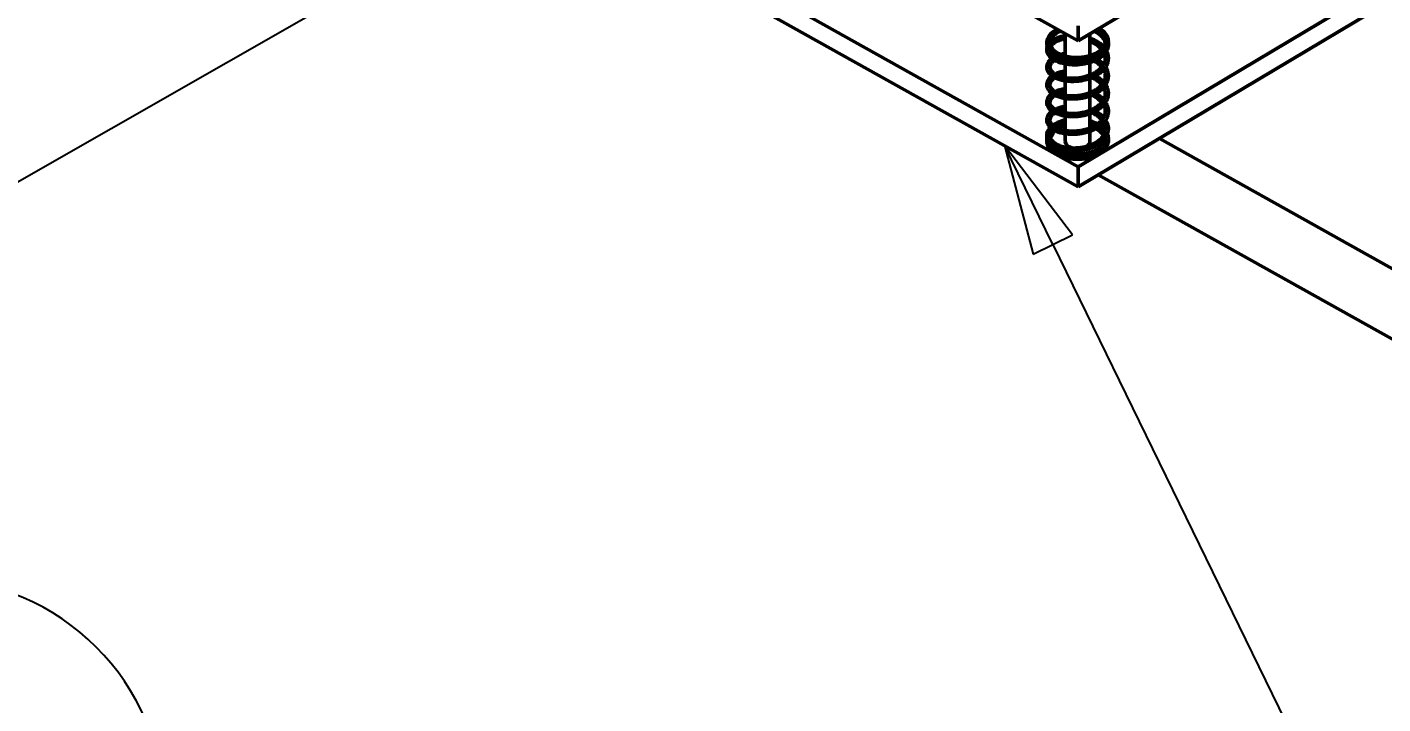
# Model space of a CAD drawing. Header units: millimetres. Extents: x -2685 to 3000, y -4484 to 2121.
# Drawn here: x 2223.1 to 2443.1, y 1311.3 to 1421.1 of the extents above; entities that cross this region are included whole.
import ezdxf

# ---------------------------------------------------------------- set-up
doc = ezdxf.new("R2010")
doc.units = ezdxf.units.MM
doc.header["$LTSCALE"] = 7.142857
doc.layers.add('Symbol (ISO)', color=7, linetype='Continuous', lineweight=25)
doc.layers.add('Visible (ISO)', color=7, linetype='Continuous', lineweight=50)
doc.styles.add('Note Text (ISO)', font='tahoma.ttf')

# ---------------------------------------------------------------- blocks, each defined once
blk = doc.blocks.new('Balloon4')
at = {"layer": 'Symbol (ISO)'}
for p, q in [((334.532, 194.02), (333.435, 196.267)), ((334.981, 194.239), (333.435, 196.267)), ((333.435, 196.267), (334.082, 193.801)), ((334.082, 193.801), (334.981, 194.239)), ((334.532, 194.02), (349.738, 162.859))]:
    blk.add_line(p, q, dxfattribs=at)
at = {"layer": 'Symbol (ISO)', "flags": 128}
blk.add_lwpolyline([(334.981, 194.239), (333.435, 196.267)], dxfattribs=at)
at = {"layer": 'Symbol (ISO)'}
blk.add_solid([(334.981, 194.239), (333.435, 196.267), (334.082, 193.801), (334.981, 194.239)], dxfattribs=at)
blk = doc.blocks.new('Balloon10')
at = {"layer": 'Symbol (ISO)'}
blk.add_line((321.131, 201.216), (293.597, 185.483), dxfattribs=at)
blk = doc.blocks.new('Balloon30')
at = {"layer": 'Symbol (ISO)'}
for p, q in [((309.123, 208.808), (308.62, 206.308)), ((309.12, 206.308), (309.123, 208.808)), ((309.62, 206.307), (309.123, 208.808)), ((308.62, 206.308), (309.62, 206.307)), ((309.12, 206.308), (309.096, 186.41)), ((309.089, 186.41), (306.303, 186.41)), ((309.089, 175.91), (306.303, 175.91))]:
    blk.add_line(p, q, dxfattribs=at)
at = {"layer": 'Symbol (ISO)', "flags": 128}
blk.add_lwpolyline([(309.62, 206.307), (309.123, 208.808)], dxfattribs=at)
at = {"layer": 'Symbol (ISO)'}
for centre, start, end in [((306.303, 181.16), 90, 270), ((309.089, 181.16), 270, 90)]:
    blk.add_arc(centre, 5.25, start, end, dxfattribs=at)
blk.add_solid([(309.62, 206.307), (309.123, 208.808), (308.62, 206.308), (309.62, 206.307)], dxfattribs=at)
at = {"layer": 'Symbol (ISO)', "insert": (307.696, 181.197), "char_height": 3.5, "attachment_point": 5, "style": 'Note Text (ISO)'}
blk.add_mtext('1016', dxfattribs=at)

msp = doc.modelspace()

# ---------------------------------------------------------------- linework, layer by layer
at = {"layer": 'Visible (ISO)'}
for p, q in [((2063.181, 1583.228), (2393.644, 1398.482)), ((2393.644, 1395.216), (2063.181, 1579.962)), ((2106.282, 1579.544), (2393.644, 1418.894)), ((2393.644, 1418.894), (2614.159, 1550.375)), ((2393.644, 1398.482), (2441.295, 1426.893)), ((2393.644, 1395.216), (2441.295, 1423.627)), ((2393.644, 1418.894), (2393.644, 1421.343)), ((2391.531, 1416.435), (2391.531, 1420.076)), ((2395.531, 1416.494), (2395.531, 1420.019)), ((2391.531, 1415.679), (2391.531, 1415.921)), ((2391.531, 1412.933), (2391.531, 1415.169)), ((2395.531, 1415.914), (2395.531, 1415.976)), ((2395.531, 1413.343), (2395.531, 1415.388)), ((2395.531, 1410.482), (2395.531, 1412.809)), ((2391.531, 1410.072), (2391.531, 1412.426)), ((2391.531, 1407.211), (2391.531, 1409.565)), ((2395.531, 1407.621), (2395.531, 1409.948)), ((2391.531, 1404.35), (2391.531, 1406.705)), ((2395.531, 1404.76), (2395.531, 1407.087)), ((2391.531, 1402.563), (2391.531, 1403.844)), ((2395.531, 1402.563), (2395.531, 1404.226)), ((2475.359, 1364.738), (2406.806, 1403.063)), ((2393.644, 1395.216), (2393.644, 1398.482)), ((2467.359, 1357.754), (2396.889, 1397.15))]:
    msp.add_line(p, q, dxfattribs=at)
for centre, major_axis, ratio, start_param, end_param in [((2397.998, 1419.34), (-0.221, -0.117), 0.695433, 5.8871034, 6.3148545), ((2397.998, 1419.34), (-0.221, -0.117), 0.695433, 4.9325402, 5.8871034), ((2388.786, 1417.616), (-0.249, 0.024), 0.877377, 5.141628, 6.2864501), ((2391.512, 1415.428), (0.041, 0.247), 0.411964, 6.2645398, 8.4787258), ((2391.512, 1415.428), (-0.041, -0.247), 0.411964, 5.3371331, 6.2656572), ((2396.73, 1416.19), (-0.137, 0.209), 0.4789613, 3.8995119, 5.7186339), ((2396.73, 1416.19), (0.137, -0.209), 0.4789613, 6.2647825, 7.0411045), ((2389.395, 1403.807), (-0.159, 0.193), 0.7733073, 4.3754158, 4.9442544), ((2395.868, 1405.564), (-0.1, -0.229), 0.3316583, 5.4298369, 6.3113825), ((2395.868, 1405.564), (0.1, 0.229), 0.3316583, 0.0263313, 2.2882442), ((2391.194, 1401.453), (0.053, 0.244), 0.4662928, 6.2723877, 8.4915546), ((2393.531, 1402.563), (-2, 0), 0.5773503, 0, 1.1460331), ((2393.531, 1402.563), (2, 0), 0.5773503, 5.5547196, 6.2831853), ((2397.666, 1403.053), (-0.193, 0.159), 0.6386728, 3.6908595, 6.2716905), ((2397.666, 1401.725), (-0.193, 0.159), 0.6386728, 6.234071, 6.2341322), ((2397.666, 1403.053), (0.193, -0.159), 0.6386728, 6.2726782, 6.8324522), ((2391.194, 1401.453), (-0.053, -0.244), 0.4662928, 5.3499619, 6.2730407)]:
    msp.add_ellipse(centre, major_axis=major_axis, ratio=ratio, start_param=start_param, end_param=end_param, dxfattribs=at)
for points, knots in [([(2398.286, 1419.75), (2398.451, 1419.436), (2398.537, 1419.095), (2398.524, 1418.439), (2398.435, 1418.117), (2398.112, 1417.522), (2397.874, 1417.24), (2397.268, 1416.727), (2396.884, 1416.493), (2396.02, 1416.109), (2395.528, 1415.956), (2394.505, 1415.755), (2393.963, 1415.702), (2392.899, 1415.701), (2392.364, 1415.751), (2391.363, 1415.946), (2390.885, 1416.093), (2390.043, 1416.466), (2389.668, 1416.698), (2389.068, 1417.222), (2388.835, 1417.522), (2388.557, 1418.149), (2388.504, 1418.483), (2388.581, 1419.108), (2388.698, 1419.406), (2389.07, 1419.958), (2389.333, 1420.218), (2389.828, 1420.571), (2390.027, 1420.69), (2390.241, 1420.797)], [0, 0, 0, 0, 0.1566263, 0.1566263, 0.3055247, 0.3055247, 0.4547694, 0.4547694, 0.6129977, 0.6129977, 0.7740998, 0.7740998, 0.9342144, 0.9342144, 1.0934484, 1.0934484, 1.2527335, 1.2527335, 1.4130022, 1.4130022, 1.5742124, 1.5742124, 1.7309367, 1.7309367, 1.8769954, 1.8769954, 2.026856, 2.026856, 2.1113606, 2.1113606, 2.1113606, 2.1113606]), ([(2390.78, 1420.495), (2390.596, 1420.419), (2390.422, 1420.335), (2389.939, 1420.06), (2389.667, 1419.845), (2389.269, 1419.397), (2389.137, 1419.159), (2389.045, 1418.814), (2389.031, 1418.702), (2389.031, 1418.32), (2389.119, 1418.043), (2389.471, 1417.524), (2389.732, 1417.276), (2390.361, 1416.865), (2390.725, 1416.692), (2391.525, 1416.422), (2391.97, 1416.321), (2392.89, 1416.203), (2393.377, 1416.186), (2394.331, 1416.238), (2394.809, 1416.308), (2395.693, 1416.528), (2396.111, 1416.68), (2396.831, 1417.042), (2397.143, 1417.256), (2397.625, 1417.714), (2397.802, 1417.962), (2397.99, 1418.404), (2398.031, 1418.601), (2398.031, 1419.076), (2397.946, 1419.361), (2397.611, 1419.901), (2397.358, 1420.163), (2396.905, 1420.487), (2396.761, 1420.577), (2396.607, 1420.661)], [0.3138878, 0.3138878, 0.3138878, 0.3138878, 0.3834039, 0.3834039, 0.5254544, 0.5254544, 0.6670362, 0.6670362, 0.7344367, 0.7344367, 0.8985651, 0.8985651, 1.0543543, 1.0543543, 1.1965182, 1.1965182, 1.3382691, 1.3382691, 1.481342, 1.481342, 1.6250646, 1.6250646, 1.7685599, 1.7685599, 1.911036, 1.911036, 2.0526074, 2.0526074, 2.1634178, 2.1634178, 2.3218189, 2.3218189, 2.4765843, 2.4765843, 2.5397068, 2.5397068, 2.5397068, 2.5397068]), ([(2391.531, 1419.734), (2391.494, 1419.728), (2391.459, 1419.722), (2391.179, 1419.674), (2390.944, 1419.62), (2390.498, 1419.49), (2390.286, 1419.414), (2389.891, 1419.242), (2389.708, 1419.146), (2389.376, 1418.934), (2389.228, 1418.819), (2389.075, 1418.674), (2389.053, 1418.652), (2389.031, 1418.629)], [27.64357394, 27.64357394, 27.64357394, 27.64357394, 27.66769856, 27.66769856, 27.83266309, 27.83266309, 27.99824802, 27.99824802, 28.16442134, 28.16442134, 28.33032406, 28.33032406, 28.3598662, 28.3598662, 28.3598662, 28.3598662]), ([(2391.531, 1419.227), (2391.493, 1419.221), (2391.457, 1419.214), (2391.207, 1419.168), (2391.003, 1419.118), (2390.62, 1419.003), (2390.441, 1418.937), (2390.111, 1418.792), (2389.961, 1418.713), (2389.694, 1418.545), (2389.576, 1418.456), (2389.375, 1418.272), (2389.291, 1418.177), (2389.206, 1418.054), (2389.188, 1418.026), (2389.172, 1417.998)], [27.66220034, 27.66220034, 27.66220034, 27.66220034, 27.68910388, 27.68910388, 27.84611689, 27.84611689, 28.00243494, 28.00243494, 28.15798082, 28.15798082, 28.31318162, 28.31318162, 28.46997641, 28.46997641, 28.51616131, 28.51616131, 28.51616131, 28.51616131]), ([(2397.062, 1420.932), (2397.062, 1420.932), (2397.063, 1420.931), (2397.519, 1420.666), (2397.88, 1420.352), (2398.373, 1419.662), (2398.5, 1419.292), (2398.501, 1418.548), (2398.375, 1418.18), (2397.885, 1417.493), (2397.526, 1417.182), (2396.62, 1416.659), (2396.082, 1416.451), (2394.842, 1416.16), (2394.244, 1416.117), (2393.591, 1416.118), (2393.426, 1416.129), (2393.33, 1416.142), (2393.309, 1416.145), (2393.292, 1416.149), (2393.288, 1416.15), (2393.285, 1416.152), (2393.284, 1416.152), (2393.282, 1416.153), (2393.282, 1416.153), (2393.282, 1416.154), (2393.282, 1416.154), (2393.282, 1416.155), (2393.282, 1416.156), (2393.283, 1416.156), (2393.283, 1416.157), (2393.286, 1416.158), (2393.288, 1416.159), (2393.296, 1416.161), (2393.303, 1416.162), (2393.336, 1416.166), (2393.378, 1416.169), (2393.59, 1416.181), (2393.847, 1416.191), (2394.883, 1416.303), (2395.408, 1416.445), (2396.297, 1416.75), (2396.746, 1416.979), (2397.469, 1417.523), (2397.737, 1417.833), (2398.053, 1418.493), (2398.099, 1418.837), (2397.961, 1419.515), (2397.778, 1419.843), (2397.285, 1420.358), (2397.026, 1420.556), (2396.723, 1420.73)], [-2.4231253, -2.4231253, -2.4231253, -2.4231253, -2.4230262, -2.4230262, -2.2801462, -2.2801462, -2.1375397, -2.1375397, -1.9953297, -1.9953297, -1.8536019, -1.8536019, -1.712201, -1.712201, -1.5572958, -1.5572958, -1.4808307, -1.4808307, -1.467331, -1.467331, -1.4638944, -1.4638944, -1.4625476, -1.4625476, -1.4618095, -1.4618095, -1.4612224, -1.4612224, -1.4605756, -1.4605756, -1.4595919, -1.4595919, -1.4573479, -1.4573479, -1.4519139, -1.4519139, -1.432322, -1.432322, -1.3733994, -1.3733994, -1.2416642, -1.2416642, -1.0634545, -1.0634545, -0.8853449, -0.8853449, -0.7077247, -0.7077247, -0.530535, -0.530535, -0.4019973, -0.4019973, -0.4019973, -0.4019973]), ([(2397.762, 1417.936), (2397.626, 1418.088), (2397.474, 1418.233), (2397.131, 1418.517), (2396.936, 1418.655), (2396.52, 1418.911), (2396.297, 1419.028), (2395.892, 1419.213), (2395.714, 1419.285), (2395.531, 1419.351)], [26.19908926, 26.19908926, 26.19908926, 26.19908926, 26.35172658, 26.35172658, 26.51599609, 26.51599609, 26.68084572, 26.68084572, 26.80284342, 26.80284342, 26.80284342, 26.80284342]), ([(2397.781, 1419.217), (2397.622, 1419.475), (2397.382, 1419.728), (2396.835, 1420.131), (2396.547, 1420.295), (2396.229, 1420.435)], [0.00016824, 0.00016824, 0.00016824, 0.00016824, 0.14959624, 0.14959624, 0.26864878, 0.26864878, 0.26864878, 0.26864878]), ([(2391.469, 1415.182), (2390.974, 1415.275), (2390.51, 1415.418), (2389.72, 1415.779), (2389.381, 1416.001), (2388.863, 1416.503), (2388.677, 1416.792), (2388.538, 1417.273), (2388.52, 1417.457), (2388.537, 1417.639)], [0.00009751, 0.00009751, 0.00009751, 0.00009751, 0.16395726, 0.16395726, 0.32578138, 0.32578138, 0.48856741, 0.48856741, 0.58412906, 0.58412906, 0.58412906, 0.58412906]), ([(2389.355, 1416.05), (2389.253, 1415.975), (2389.16, 1415.896), (2388.951, 1415.691), (2388.845, 1415.561), (2388.681, 1415.295), (2388.62, 1415.159), (2388.545, 1414.889), (2388.528, 1414.755), (2388.533, 1414.492), (2388.555, 1414.363), (2388.635, 1414.107), (2388.694, 1413.98), (2388.852, 1413.73), (2388.952, 1413.607), (2389.193, 1413.37), (2389.335, 1413.256), (2389.656, 1413.044), (2389.835, 1412.946), (2390.224, 1412.769), (2390.434, 1412.691), (2390.878, 1412.556), (2391.112, 1412.5), (2391.597, 1412.412), (2391.849, 1412.379), (2392.364, 1412.339), (2392.627, 1412.331), (2393.158, 1412.34), (2393.427, 1412.358), (2393.962, 1412.418), (2394.23, 1412.461), (2394.756, 1412.572), (2395.015, 1412.64), (2395.52, 1412.8), (2395.765, 1412.892), (2396.234, 1413.1), (2396.459, 1413.216), (2396.881, 1413.468), (2397.079, 1413.605), (2397.442, 1413.897), (2397.607, 1414.052), (2397.899, 1414.377), (2398.026, 1414.547), (2398.238, 1414.896), (2398.324, 1415.075), (2398.451, 1415.437), (2398.493, 1415.62), (2398.535, 1415.985), (2398.536, 1416.167), (2398.495, 1416.528), (2398.455, 1416.708), (2398.35, 1417.013), (2398.295, 1417.141), (2398.23, 1417.266)], [21.94639, 21.94639, 21.94639, 21.94639, 22.0571648, 22.0571648, 22.2194146, 22.2194146, 22.3726611, 22.3726611, 22.5153643, 22.5153643, 22.6540631, 22.6540631, 22.7976856, 22.7976856, 22.9513545, 22.9513545, 23.113508, 23.113508, 23.2792701, 23.2792701, 23.4454781, 23.4454781, 23.6111284, 23.6111284, 23.7761444, 23.7761444, 23.9407023, 23.9407023, 24.1050118, 24.1050118, 24.2692631, 24.2692631, 24.433615, 24.433615, 24.5981805, 24.5981805, 24.7629824, 24.7629824, 24.927847, 24.927847, 25.0922082, 25.0922082, 25.254906, 25.254906, 25.4143802, 25.4143802, 25.5697771, 25.5697771, 25.7222545, 25.7222545, 25.8747085, 25.8747085, 25.9874846, 25.9874846, 25.9874846, 25.9874846]), ([(2388.626, 1418.015), (2388.622, 1418.005), (2388.618, 1417.994), (2388.574, 1417.872), (2388.548, 1417.756), (2388.537, 1417.64)], [28.6060462, 28.6060462, 28.6060462, 28.6060462, 28.61769541, 28.61769541, 28.74245199, 28.74245199, 28.74245199, 28.74245199]), ([(2389.06, 1417.27), (2389.062, 1417.261), (2389.064, 1417.252), (2389.135, 1417), (2389.306, 1416.744), (2389.813, 1416.314), (2390.125, 1416.129), (2390.807, 1415.852), (2391.168, 1415.747), (2391.553, 1415.675)], [0.07750502, 0.07750502, 0.07750502, 0.07750502, 0.08395541, 0.08395541, 0.2585398, 0.2585398, 0.40794822, 0.40794822, 0.53700783, 0.53700783, 0.53700783, 0.53700783]), ([(2391.531, 1416.873), (2391.48, 1416.865), (2391.429, 1416.856), (2391.159, 1416.808), (2390.947, 1416.759), (2390.745, 1416.701)], [21.36038878, 21.36038878, 21.36038878, 21.36038878, 21.394527, 21.394527, 21.54372344, 21.54372344, 21.54372344, 21.54372344]), ([(2397.442, 1417.541), (2397.371, 1417.625), (2397.294, 1417.707), (2397.075, 1417.919), (2396.922, 1418.046), (2396.588, 1418.285), (2396.408, 1418.397), (2396.024, 1418.605), (2395.82, 1418.7), (2395.582, 1418.797), (2395.556, 1418.807), (2395.531, 1418.817)], [26.17555406, 26.17555406, 26.17555406, 26.17555406, 26.27124796, 26.27124796, 26.42922784, 26.42922784, 26.58633709, 26.58633709, 26.74337445, 26.74337445, 26.76213772, 26.76213772, 26.76213772, 26.76213772]), ([(2398.518, 1418.578), (2398.523, 1418.532), (2398.527, 1418.486), (2398.543, 1418.108), (2398.473, 1417.771), (2398.184, 1417.144), (2397.963, 1416.846), (2397.45, 1416.36), (2397.174, 1416.157), (2396.865, 1415.98)], [0.13768666, 0.13768666, 0.13768666, 0.13768666, 0.15849081, 0.15849081, 0.30942117, 0.30942117, 0.45893277, 0.45893277, 0.58289366, 0.58289366, 0.58289366, 0.58289366]), ([(2389.806, 1415.754), (2389.676, 1415.671), (2389.563, 1415.584), (2389.365, 1415.401), (2389.283, 1415.306), (2389.15, 1415.111), (2389.102, 1415.012), (2389.037, 1414.803), (2389.025, 1414.695), (2389.042, 1414.47), (2389.074, 1414.352), (2389.185, 1414.129), (2389.257, 1414.023), (2389.438, 1413.824), (2389.543, 1413.73), (2389.786, 1413.552), (2389.923, 1413.469), (2390.226, 1413.313), (2390.393, 1413.241), (2390.753, 1413.113), (2390.946, 1413.057), (2391.353, 1412.961), (2391.568, 1412.923), (2392.013, 1412.865), (2392.244, 1412.847), (2392.715, 1412.831), (2392.955, 1412.834), (2393.438, 1412.861), (2393.681, 1412.886), (2394.164, 1412.958), (2394.404, 1413.005), (2394.873, 1413.12), (2395.102, 1413.188), (2395.544, 1413.344), (2395.757, 1413.431), (2396.161, 1413.625), (2396.352, 1413.73), (2396.708, 1413.956), (2396.873, 1414.076), (2397.173, 1414.329), (2397.307, 1414.462), (2397.545, 1414.737), (2397.647, 1414.88), (2397.818, 1415.173), (2397.885, 1415.324), (2397.985, 1415.634), (2398.015, 1415.792), (2398.037, 1416.114), (2398.027, 1416.277), (2397.974, 1416.559), (2397.939, 1416.68), (2397.893, 1416.799)], [21.8831494, 21.8831494, 21.8831494, 21.8831494, 22.0355184, 22.0355184, 22.1924429, 22.1924429, 22.3570289, 22.3570289, 22.541293, 22.541293, 22.7388112, 22.7388112, 22.9114377, 22.9114377, 23.0704499, 23.0704499, 23.2259405, 23.2259405, 23.3812344, 23.3812344, 23.5372157, 23.5372157, 23.6939506, 23.6939506, 23.8512662, 23.8512662, 24.0089462, 24.0089462, 24.1667877, 24.1667877, 24.3246138, 24.3246138, 24.4822773, 24.4822773, 24.6396763, 24.6396763, 24.7967969, 24.7967969, 24.9538127, 24.9538127, 25.1112694, 25.1112694, 25.270358, 25.270358, 25.4330766, 25.4330766, 25.601431, 25.601431, 25.7742903, 25.7742903, 25.902531, 25.902531, 25.902531, 25.902531]), ([(2390.085, 1416.466), (2390.075, 1416.461), (2390.064, 1416.457), (2389.97, 1416.415), (2389.89, 1416.376), (2389.813, 1416.336)], [21.716015505, 21.716015505, 21.716015505, 21.716015505, 21.725150473, 21.725150473, 21.795222131, 21.795222131, 21.795222131, 21.795222131]), ([(2396.866, 1415.98), (2396.457, 1415.734), (2395.982, 1415.527), (2394.985, 1415.22), (2394.451, 1415.115), (2393.386, 1415.009), (2392.842, 1415.007), (2392.032, 1415.081), (2391.745, 1415.124), (2391.469, 1415.182)], [0, 0, 0, 0, 0.16447757, 0.16447757, 0.32547427, 0.32547427, 0.48553438, 0.48553438, 0.57642659, 0.57642659, 0.57642659, 0.57642659]), ([(2391.554, 1415.675), (2391.991, 1415.582), (2392.47, 1415.529), (2393.427, 1415.513), (2393.918, 1415.549), (2394.859, 1415.706), (2395.321, 1415.83), (2395.929, 1416.062), (2396.111, 1416.142), (2396.284, 1416.229)], [0, 0, 0, 0, 0.14616925, 0.14616925, 0.29016585, 0.29016585, 0.43456097, 0.43456097, 0.50000604, 0.50000604, 0.50000604, 0.50000604]), ([(2395.588, 1415.934), (2395.587, 1415.934), (2395.586, 1415.935), (2395.567, 1415.942), (2395.549, 1415.949), (2395.531, 1415.956)], [20.465030695, 20.465030695, 20.465030695, 20.465030695, 20.46576977, 20.46576977, 20.478952483, 20.478952483, 20.478952483, 20.478952483]), ([(2397.468, 1414.649), (2397.386, 1414.749), (2397.295, 1414.846), (2397.059, 1415.072), (2396.905, 1415.198), (2396.574, 1415.433), (2396.398, 1415.542), (2396.211, 1415.643)], [19.88048643, 19.88048643, 19.88048643, 19.88048643, 19.99370339, 19.99370339, 20.15163046, 20.15163046, 20.3045916, 20.3045916, 20.3045916, 20.3045916]), ([(2397.76, 1415.076), (2397.616, 1415.238), (2397.454, 1415.391), (2397.112, 1415.669), (2396.935, 1415.794), (2396.747, 1415.911)], [19.91640617, 19.91640617, 19.91640617, 19.91640617, 20.07849173, 20.07849173, 20.22798415, 20.22798415, 20.22798415, 20.22798415]), ([(2389.395, 1413.219), (2389.269, 1413.128), (2389.154, 1413.032), (2388.931, 1412.807), (2388.828, 1412.677), (2388.669, 1412.409), (2388.611, 1412.274), (2388.541, 1412.004), (2388.526, 1411.87), (2388.536, 1411.608), (2388.56, 1411.478), (2388.645, 1411.223), (2388.706, 1411.096), (2388.869, 1410.847), (2388.972, 1410.724), (2389.218, 1410.488), (2389.362, 1410.375), (2389.688, 1410.165), (2389.869, 1410.068), (2390.262, 1409.894), (2390.473, 1409.817), (2390.92, 1409.685), (2391.155, 1409.63), (2391.642, 1409.544), (2391.895, 1409.513), (2392.411, 1409.476), (2392.675, 1409.47), (2393.207, 1409.482), (2393.476, 1409.501), (2394.011, 1409.564), (2394.278, 1409.609), (2394.804, 1409.723), (2395.062, 1409.792), (2395.565, 1409.955), (2395.809, 1410.049), (2396.276, 1410.26), (2396.499, 1410.377), (2396.918, 1410.631), (2397.114, 1410.769), (2397.473, 1411.064), (2397.636, 1411.22), (2397.923, 1411.547), (2398.048, 1411.717), (2398.255, 1412.068), (2398.338, 1412.247), (2398.46, 1412.61), (2398.5, 1412.792), (2398.537, 1413.157), (2398.534, 1413.339), (2398.489, 1413.7), (2398.446, 1413.879), (2398.319, 1414.233), (2398.236, 1414.408), (2398.118, 1414.601), (2398.103, 1414.625), (2398.087, 1414.649)], [15.6486499, 15.6486499, 15.6486499, 15.6486499, 15.7839934, 15.7839934, 15.9458559, 15.9458559, 16.0984204, 16.0984204, 16.2406312, 16.2406312, 16.379388, 16.379388, 16.5235377, 16.5235377, 16.677831, 16.677831, 16.8403421, 16.8403421, 17.006194, 17.006194, 17.1723821, 17.1723821, 17.3379914, 17.3379914, 17.5029737, 17.5029737, 17.6675105, 17.6675105, 17.8318114, 17.8318114, 17.9960646, 17.9960646, 18.1604269, 18.1604269, 18.3250074, 18.3250074, 18.489821, 18.489821, 18.6546763, 18.6546763, 18.8189759, 18.8189759, 18.9815226, 18.9815226, 19.1407578, 19.1407578, 19.2959209, 19.2959209, 19.4483046, 19.4483046, 19.6008598, 19.6008598, 19.7563601, 19.7563601, 19.7789674, 19.7789674, 19.7789674, 19.7789674]), ([(2389.871, 1412.934), (2389.846, 1412.919), (2389.822, 1412.904), (2389.668, 1412.804), (2389.553, 1412.715), (2389.356, 1412.53), (2389.275, 1412.435), (2389.145, 1412.24), (2389.098, 1412.14), (2389.035, 1411.931), (2389.024, 1411.822), (2389.044, 1411.597), (2389.078, 1411.479), (2389.192, 1411.256), (2389.266, 1411.151), (2389.449, 1410.953), (2389.555, 1410.859), (2389.8, 1410.683), (2389.938, 1410.599), (2390.244, 1410.444), (2390.411, 1410.373), (2390.773, 1410.246), (2390.967, 1410.19), (2391.376, 1410.096), (2391.591, 1410.058), (2392.037, 1410.002), (2392.269, 1409.984), (2392.74, 1409.97), (2392.981, 1409.974), (2393.464, 1410.003), (2393.707, 1410.028), (2394.19, 1410.102), (2394.429, 1410.149), (2394.897, 1410.266), (2395.126, 1410.335), (2395.567, 1410.492), (2395.779, 1410.58), (2396.182, 1410.775), (2396.372, 1410.881), (2396.726, 1411.108), (2396.89, 1411.228), (2397.187, 1411.482), (2397.321, 1411.615), (2397.556, 1411.891), (2397.657, 1412.034), (2397.825, 1412.329), (2397.892, 1412.48), (2397.989, 1412.79), (2398.018, 1412.948), (2398.037, 1413.27), (2398.026, 1413.433), (2397.961, 1413.756), (2397.909, 1413.916), (2397.812, 1414.124), (2397.787, 1414.173), (2397.76, 1414.223)], [15.5751076, 15.5751076, 15.5751076, 15.5751076, 15.6026388, 15.6026388, 15.757861, 15.757861, 15.9149225, 15.9149225, 16.0799722, 16.0799722, 16.2651326, 16.2651326, 16.4622004, 16.4622004, 16.6340413, 16.6340413, 16.7928153, 16.7928153, 16.9482644, 16.9482644, 17.1035753, 17.1035753, 17.2595846, 17.2595846, 17.4163436, 17.4163436, 17.5736759, 17.5736759, 17.731365, 17.731365, 17.8892088, 17.8892088, 18.0470314, 18.0470314, 18.204687, 18.204687, 18.3620755, 18.3620755, 18.5191879, 18.5191879, 18.6762071, 18.6762071, 18.8336966, 18.8336966, 18.9928756, 18.9928756, 19.1557661, 19.1557661, 19.3243319, 19.3243319, 19.4972564, 19.4972564, 19.6682908, 19.6682908, 19.7219726, 19.7219726, 19.7219726, 19.7219726]), ([(2391.531, 1414.012), (2391.465, 1414.002), (2391.399, 1413.99), (2391.093, 1413.934), (2390.86, 1413.877), (2390.419, 1413.742), (2390.211, 1413.663), (2389.967, 1413.552), (2389.919, 1413.529), (2389.871, 1413.504)], [15.07720364, 15.07720364, 15.07720364, 15.07720364, 15.12135711, 15.12135711, 15.28638888, 15.28638888, 15.45205527, 15.45205527, 15.49480901, 15.49480901, 15.49480901, 15.49480901]), ([(2391.531, 1413.505), (2391.478, 1413.497), (2391.426, 1413.487), (2391.163, 1413.436), (2390.961, 1413.385), (2390.663, 1413.293), (2390.56, 1413.257), (2390.46, 1413.219)], [15.09582987, 15.09582987, 15.09582987, 15.09582987, 15.13390871, 15.13390871, 15.29087865, 15.29087865, 15.37945983, 15.37945983, 15.37945983, 15.37945983]), ([(2397.468, 1411.789), (2397.382, 1411.893), (2397.286, 1411.995), (2397.043, 1412.225), (2396.888, 1412.351), (2396.551, 1412.587), (2396.369, 1412.699), (2396.08, 1412.852), (2395.983, 1412.9), (2395.883, 1412.946)], [13.59730124, 13.59730124, 13.59730124, 13.59730124, 13.71616006, 13.71616006, 13.87403625, 13.87403625, 14.03112158, 14.03112158, 14.10790772, 14.10790772, 14.10790772, 14.10790772]), ([(2397.76, 1412.216), (2397.752, 1412.225), (2397.744, 1412.234), (2397.589, 1412.404), (2397.424, 1412.557), (2397.061, 1412.846), (2396.863, 1412.982), (2396.587, 1413.146), (2396.521, 1413.183), (2396.454, 1413.219)], [13.63322079, 13.63322079, 13.63322079, 13.63322079, 13.64246558, 13.64246558, 13.80526295, 13.80526295, 13.96965458, 13.96965458, 14.01992585, 14.01992585, 14.01992585, 14.01992585]), ([(2389.395, 1410.358), (2389.259, 1410.261), (2389.137, 1410.157), (2388.911, 1409.923), (2388.811, 1409.792), (2388.657, 1409.524), (2388.602, 1409.388), (2388.538, 1409.118), (2388.525, 1408.985), (2388.54, 1408.723), (2388.566, 1408.594), (2388.655, 1408.339), (2388.719, 1408.213), (2388.886, 1407.964), (2388.992, 1407.842), (2389.243, 1407.607), (2389.39, 1407.494), (2389.72, 1407.286), (2389.903, 1407.19), (2390.3, 1407.018), (2390.513, 1406.943), (2390.962, 1406.814), (2391.198, 1406.76), (2391.688, 1406.677), (2391.941, 1406.648), (2392.459, 1406.613), (2392.723, 1406.609), (2393.256, 1406.624), (2393.525, 1406.645), (2394.06, 1406.711), (2394.326, 1406.757), (2394.851, 1406.874), (2395.109, 1406.945), (2395.61, 1407.111), (2395.853, 1407.206), (2396.317, 1407.42), (2396.539, 1407.538), (2396.954, 1407.795), (2397.148, 1407.934), (2397.503, 1408.231), (2397.664, 1408.388), (2397.947, 1408.717), (2398.069, 1408.888), (2398.271, 1409.239), (2398.352, 1409.419), (2398.468, 1409.782), (2398.505, 1409.965), (2398.537, 1410.33), (2398.532, 1410.512), (2398.482, 1410.872), (2398.437, 1411.051), (2398.305, 1411.404), (2398.219, 1411.579), (2398.105, 1411.761), (2398.096, 1411.775), (2398.087, 1411.789)], [9.3654648, 9.3654648, 9.3654648, 9.3654648, 9.5108088, 9.5108088, 9.6722614, 9.6722614, 9.8241384, 9.8241384, 9.9658849, 9.9658849, 10.1047342, 10.1047342, 10.2494297, 10.2494297, 10.4043388, 10.4043388, 10.5671878, 10.5671878, 10.7331186, 10.7331186, 10.8992837, 10.8992837, 11.0648521, 11.0648521, 11.2298014, 11.2298014, 11.394318, 11.394318, 11.5586108, 11.5586108, 11.7228666, 11.7228666, 11.8872396, 11.8872396, 12.0518352, 12.0518352, 12.2166597, 12.2166597, 12.3815037, 12.3815037, 12.5457374, 12.5457374, 12.7081268, 12.7081268, 12.8671197, 12.8671197, 13.0220539, 13.0220539, 13.1743553, 13.1743553, 13.3270226, 13.3270226, 13.4827568, 13.4827568, 13.4957823, 13.4957823, 13.4957823, 13.4957823]), ([(2389.871, 1410.073), (2389.841, 1410.055), (2389.813, 1410.037), (2389.655, 1409.934), (2389.541, 1409.845), (2389.347, 1409.66), (2389.267, 1409.564), (2389.139, 1409.368), (2389.093, 1409.268), (2389.033, 1409.059), (2389.024, 1408.95), (2389.047, 1408.724), (2389.083, 1408.606), (2389.2, 1408.384), (2389.275, 1408.28), (2389.46, 1408.082), (2389.567, 1407.989), (2389.814, 1407.813), (2389.953, 1407.73), (2390.261, 1407.576), (2390.43, 1407.505), (2390.793, 1407.379), (2390.988, 1407.324), (2391.398, 1407.231), (2391.614, 1407.194), (2392.062, 1407.139), (2392.293, 1407.122), (2392.766, 1407.109), (2393.006, 1407.114), (2393.49, 1407.144), (2393.733, 1407.171), (2394.215, 1407.246), (2394.454, 1407.294), (2394.922, 1407.412), (2395.15, 1407.481), (2395.59, 1407.64), (2395.802, 1407.729), (2396.203, 1407.925), (2396.392, 1408.031), (2396.744, 1408.259), (2396.907, 1408.381), (2397.202, 1408.636), (2397.335, 1408.769), (2397.567, 1409.046), (2397.667, 1409.189), (2397.833, 1409.484), (2397.898, 1409.635), (2397.992, 1409.946), (2398.02, 1410.105), (2398.036, 1410.426), (2398.023, 1410.59), (2397.956, 1410.912), (2397.902, 1411.072), (2397.807, 1411.274), (2397.784, 1411.318), (2397.76, 1411.362)], [9.2919222, 9.2919222, 9.2919222, 9.2919222, 9.3249785, 9.3249785, 9.4802149, 9.4802149, 9.637421, 9.637421, 9.8029518, 9.8029518, 9.9890108, 9.9890108, 10.1855531, 10.1855531, 10.3566341, 10.3566341, 10.5151813, 10.5151813, 10.6705924, 10.6705924, 10.8259211, 10.8259211, 10.9819585, 10.9819585, 11.1387415, 11.1387415, 11.2960902, 11.2960902, 11.4537881, 11.4537881, 11.611634, 11.611634, 11.769453, 11.769453, 11.9271004, 11.9271004, 12.0844786, 12.0844786, 12.2415829, 12.2415829, 12.3986061, 12.3986061, 12.5561301, 12.5561301, 12.715402, 12.715402, 12.8784675, 12.8784675, 13.0472435, 13.0472435, 13.2202242, 13.2202242, 13.3910786, 13.3910786, 13.4387878, 13.4387878, 13.4387878, 13.4387878]), ([(2391.531, 1411.151), (2391.45, 1411.138), (2391.37, 1411.125), (2391.05, 1411.063), (2390.819, 1411.005), (2390.381, 1410.867), (2390.174, 1410.788), (2389.944, 1410.68), (2389.907, 1410.662), (2389.871, 1410.644)], [8.79401848, 8.79401848, 8.79401848, 8.79401848, 8.84818894, 8.84818894, 9.01325538, 9.01325538, 9.17896234, 9.17896234, 9.21162351, 9.21162351, 9.21162351, 9.21162351]), ([(2391.531, 1410.645), (2391.47, 1410.634), (2391.411, 1410.624), (2391.141, 1410.57), (2390.94, 1410.519), (2390.65, 1410.428), (2390.553, 1410.394), (2390.46, 1410.358)], [8.81264464, 8.81264464, 8.81264464, 8.81264464, 8.85632172, 8.85632172, 9.01326969, 9.01326969, 9.09627412, 9.09627412, 9.09627412, 9.09627412]), ([(2397.76, 1409.355), (2397.743, 1409.374), (2397.726, 1409.393), (2397.559, 1409.572), (2397.392, 1409.724), (2397.026, 1410.011), (2396.826, 1410.145), (2396.561, 1410.3), (2396.508, 1410.329), (2396.454, 1410.358)], [7.35003546, 7.35003546, 7.35003546, 7.35003546, 7.36910363, 7.36910363, 7.5320399, 7.5320399, 7.69648627, 7.69648627, 7.73674065, 7.73674065, 7.73674065, 7.73674065]), ([(2389.395, 1407.497), (2389.25, 1407.393), (2389.12, 1407.281), (2388.892, 1407.038), (2388.794, 1406.907), (2388.646, 1406.638), (2388.594, 1406.503), (2388.534, 1406.233), (2388.524, 1406.1), (2388.544, 1405.839), (2388.572, 1405.71), (2388.665, 1405.455), (2388.732, 1405.329), (2388.905, 1405.08), (2389.013, 1404.959), (2389.269, 1404.725), (2389.418, 1404.614), (2389.752, 1404.407), (2389.938, 1404.312), (2390.338, 1404.143), (2390.552, 1404.069), (2391.005, 1403.942), (2391.242, 1403.891), (2391.734, 1403.811), (2391.988, 1403.782), (2392.507, 1403.751), (2392.772, 1403.748), (2393.305, 1403.767), (2393.574, 1403.789), (2394.109, 1403.858), (2394.375, 1403.906), (2394.898, 1404.025), (2395.155, 1404.098), (2395.654, 1404.267), (2395.896, 1404.364), (2396.358, 1404.58), (2396.578, 1404.699), (2396.99, 1404.959), (2397.183, 1405.1), (2397.533, 1405.398), (2397.692, 1405.556), (2397.97, 1405.887), (2398.09, 1406.059), (2398.287, 1406.411), (2398.365, 1406.591), (2398.476, 1406.955), (2398.511, 1407.137), (2398.537, 1407.502), (2398.53, 1407.684), (2398.475, 1408.044), (2398.427, 1408.223), (2398.291, 1408.575), (2398.202, 1408.749), (2398.092, 1408.92), (2398.09, 1408.924), (2398.087, 1408.928)], [3.0822798, 3.0822798, 3.0822798, 3.0822798, 3.2376098, 3.2376098, 3.3986299, 3.3986299, 3.5498161, 3.5498161, 3.6911276, 3.6911276, 3.8301034, 3.8301034, 3.9753618, 3.9753618, 4.1308767, 4.1308767, 4.2940439, 4.2940439, 4.4600433, 4.4600433, 4.6261828, 4.6261828, 4.7917104, 4.7917104, 4.9566274, 4.9566274, 5.1211246, 5.1211246, 5.2854101, 5.2854101, 5.449669, 5.449669, 5.6140532, 5.6140532, 5.778664, 5.778664, 5.9434987, 5.9434987, 6.1083291, 6.1083291, 6.2724921, 6.2724921, 6.4347181, 6.4347181, 6.5934658, 6.5934658, 6.7481766, 6.7481766, 6.9004076, 6.9004076, 7.0531973, 7.0531973, 7.2091688, 7.2091688, 7.2125974, 7.2125974, 7.2125974, 7.2125974]), ([(2389.871, 1407.212), (2389.837, 1407.191), (2389.803, 1407.171), (2389.642, 1407.064), (2389.529, 1406.974), (2389.337, 1406.789), (2389.259, 1406.693), (2389.133, 1406.497), (2389.089, 1406.397), (2389.032, 1406.186), (2389.023, 1406.077), (2389.05, 1405.851), (2389.088, 1405.733), (2389.207, 1405.512), (2389.283, 1405.408), (2389.471, 1405.211), (2389.579, 1405.118), (2389.829, 1404.943), (2389.969, 1404.86), (2390.279, 1404.707), (2390.448, 1404.637), (2390.813, 1404.512), (2391.009, 1404.457), (2391.421, 1404.366), (2391.638, 1404.329), (2392.086, 1404.276), (2392.318, 1404.26), (2392.791, 1404.249), (2393.032, 1404.254), (2393.516, 1404.286), (2393.759, 1404.313), (2394.241, 1404.39), (2394.48, 1404.439), (2394.946, 1404.558), (2395.174, 1404.629), (2395.613, 1404.789), (2395.824, 1404.878), (2396.223, 1405.075), (2396.412, 1405.182), (2396.762, 1405.411), (2396.924, 1405.533), (2397.217, 1405.789), (2397.348, 1405.923), (2397.579, 1406.2), (2397.677, 1406.344), (2397.841, 1406.639), (2397.904, 1406.791), (2397.996, 1407.102), (2398.022, 1407.261), (2398.036, 1407.583), (2398.021, 1407.746), (2397.951, 1408.069), (2397.896, 1408.228), (2397.801, 1408.424), (2397.781, 1408.463), (2397.76, 1408.501)], [3.0087368, 3.0087368, 3.0087368, 3.0087368, 3.0473318, 3.0473318, 3.2025852, 3.2025852, 3.3599438, 3.3599438, 3.5259741, 3.5259741, 3.7129318, 3.7129318, 3.9088761, 3.9088761, 4.0792224, 4.0792224, 4.2375533, 4.2375533, 4.3929298, 4.3929298, 4.5482774, 4.5482774, 4.7043429, 4.7043429, 4.8611496, 4.8611496, 5.0185144, 5.0185144, 5.1762209, 5.1762209, 5.3340687, 5.3340687, 5.4918838, 5.4918838, 5.649523, 5.649523, 5.8068907, 5.8068907, 5.9639872, 5.9639872, 6.1210151, 6.1210151, 6.2785751, 6.2785751, 6.4379429, 6.4379429, 6.6011864, 6.6011864, 6.7701716, 6.7701716, 6.9431994, 6.9431994, 7.1138683, 7.1138683, 7.1556032, 7.1556032, 7.1556032, 7.1556032]), ([(2391.531, 1408.29), (2391.435, 1408.275), (2391.34, 1408.259), (2391.007, 1408.192), (2390.778, 1408.133), (2390.343, 1407.993), (2390.137, 1407.912), (2389.921, 1407.808), (2389.896, 1407.796), (2389.871, 1407.783)], [2.5108333, 2.5108333, 2.5108333, 2.5108333, 2.57502255, 2.57502255, 2.74012432, 2.74012432, 2.90587163, 2.90587163, 2.92843808, 2.92843808, 2.92843808, 2.92843808]), ([(2397.468, 1408.928), (2397.378, 1409.037), (2397.277, 1409.144), (2397.027, 1409.378), (2396.871, 1409.503), (2396.532, 1409.739), (2396.349, 1409.849), (2396.066, 1409.998), (2395.976, 1410.042), (2395.883, 1410.085)], [7.31411611, 7.31411611, 7.31411611, 7.31411611, 7.43862347, 7.43862347, 7.59645061, 7.59645061, 7.75352534, 7.75352534, 7.82472267, 7.82472267, 7.82472267, 7.82472267]), ([(2389.497, 1405.194), (2389.726, 1405.368), (2389.992, 1405.525), (2390.656, 1405.834), (2391.081, 1405.974), (2391.531, 1406.074)], [0.04806917, 0.04806917, 0.04806917, 0.04806917, 0.16298477, 0.16298477, 0.31007916, 0.31007916, 0.31007916, 0.31007916]), ([(2391.531, 1407.784), (2391.463, 1407.772), (2391.396, 1407.76), (2391.119, 1407.704), (2390.918, 1407.652), (2390.637, 1407.563), (2390.547, 1407.531), (2390.46, 1407.497)], [2.52945941, 2.52945941, 2.52945941, 2.52945941, 2.57874848, 2.57874848, 2.73567415, 2.73567415, 2.81308847, 2.81308847, 2.81308847, 2.81308847]), ([(2397.468, 1406.067), (2397.374, 1406.181), (2397.268, 1406.292), (2397.011, 1406.53), (2396.854, 1406.655), (2396.513, 1406.89), (2396.329, 1407), (2396.052, 1407.144), (2395.968, 1407.185), (2395.883, 1407.224)], [1.03093104, 1.03093104, 1.03093104, 1.03093104, 1.16109864, 1.16109864, 1.3188785, 1.3188785, 1.47594351, 1.47594351, 1.54153759, 1.54153759, 1.54153759, 1.54153759]), ([(2397.76, 1406.494), (2397.735, 1406.523), (2397.708, 1406.551), (2397.53, 1406.739), (2397.361, 1406.89), (2396.99, 1407.175), (2396.788, 1407.308), (2396.534, 1407.453), (2396.494, 1407.476), (2396.454, 1407.497)], [1.06685016, 1.06685016, 1.06685016, 1.06685016, 1.09575291, 1.09575291, 1.25882228, 1.25882228, 1.42331938, 1.42331938, 1.45355539, 1.45355539, 1.45355539, 1.45355539]), ([(2397.859, 1402.894), (2397.994, 1403.059), (2398.111, 1403.231), (2398.302, 1403.583), (2398.377, 1403.764), (2398.483, 1404.127), (2398.515, 1404.31), (2398.537, 1404.674), (2398.527, 1404.856), (2398.467, 1405.216), (2398.417, 1405.395), (2398.278, 1405.739), (2398.191, 1405.906), (2398.087, 1406.067)], [0, 0, 0, 0, 0.16129633, 0.16129633, 0.3197963, 0.3197963, 0.47428959, 0.47428959, 0.62646208, 0.62646208, 0.77938448, 0.77938448, 0.92941242, 0.92941242, 0.92941242, 0.92941242]), ([(2391.138, 1401.209), (2390.66, 1401.334), (2390.22, 1401.509), (2389.485, 1401.928), (2389.179, 1402.176), (2388.734, 1402.725), (2388.59, 1403.033), (2388.536, 1403.42), (2388.531, 1403.493), (2388.531, 1403.785), (2388.578, 1404.006), (2388.77, 1404.444), (2388.923, 1404.663), (2389.119, 1404.862)], [0, 0, 0, 0, 0.16370247, 0.16370247, 0.32526072, 0.32526072, 0.48643909, 0.48643909, 0.52350111, 0.52350111, 0.63546001, 0.63546001, 0.75822367, 0.75822367, 0.75822367, 0.75822367]), ([(2389.517, 1404.553), (2389.317, 1404.361), (2389.178, 1404.155), (2389.021, 1403.735), (2389.009, 1403.516), (2389.129, 1403.05), (2389.287, 1402.793), (2389.765, 1402.346), (2390.071, 1402.147), (2390.679, 1401.872), (2390.954, 1401.775), (2391.248, 1401.697)], [0.00943071, 0.00943071, 0.00943071, 0.00943071, 0.14483913, 0.14483913, 0.29240057, 0.29240057, 0.45943369, 0.45943369, 0.60918333, 0.60918333, 0.71157987, 0.71157987, 0.71157987, 0.71157987]), ([(2389.913, 1404.33), (2389.791, 1404.242), (2389.681, 1404.149), (2389.361, 1403.835), (2389.203, 1403.6), (2389.102, 1403.327), (2389.089, 1403.289), (2389.078, 1403.25)], [2.46807322, 2.46807322, 2.46807322, 2.46807322, 2.52960219, 2.52960219, 2.67099709, 2.67099709, 2.69453175, 2.69453175, 2.69453175, 2.69453175]), ([(2389.118, 1403.139), (2389.133, 1403.179), (2389.149, 1403.218), (2389.264, 1403.468), (2389.406, 1403.67), (2389.588, 1403.86)], [-0.20217284, -0.20217284, -0.20217284, -0.20217284, -0.18114311, -0.18114311, -0.06791364, -0.06791364, -0.06791364, -0.06791364]), ([(2391.531, 1405.562), (2391.123, 1405.464), (2390.743, 1405.33), (2390.239, 1405.085), (2390.075, 1404.99), (2389.927, 1404.889)], [0.44005237, 0.44005237, 0.44005237, 0.44005237, 0.57627838, 0.57627838, 0.65028321, 0.65028321, 0.65028321, 0.65028321]), ([(2391.531, 1405.058), (2391.137, 1404.955), (2390.768, 1404.817), (2390.443, 1404.653), (2390.438, 1404.65), (2390.433, 1404.647)], [2.2555814, 2.2555814, 2.2555814, 2.2555814, 2.38729784, 2.38729784, 2.38944771, 2.38944771, 2.38944771, 2.38944771]), ([(2395.851, 1404.895), (2395.827, 1404.904), (2395.802, 1404.913), (2395.696, 1404.949), (2395.614, 1404.975), (2395.531, 1404.999)], [1.806282411, 1.806282411, 1.806282411, 1.806282411, 1.814986007, 1.814986007, 1.84282421, 1.84282421, 1.84282421, 1.84282421]), ([(2397.738, 1403.594), (2397.72, 1403.621), (2397.701, 1403.648), (2397.491, 1403.934), (2397.216, 1404.184), (2396.748, 1404.485), (2396.607, 1404.564), (2396.458, 1404.639)], [1.50513424, 1.50513424, 1.50513424, 1.50513424, 1.52078399, 1.52078399, 1.67295595, 1.67295595, 1.73164343, 1.73164343, 1.73164343, 1.73164343]), ([(2397.85, 1403.815), (2397.774, 1403.963), (2397.673, 1404.109), (2397.358, 1404.464), (2397.11, 1404.669), (2396.817, 1404.85)], [0.36668271, 0.36668271, 0.36668271, 0.36668271, 0.45118094, 0.45118094, 0.5799286, 0.5799286, 0.5799286, 0.5799286]), ([(2397.473, 1403.213), (2397.589, 1403.353), (2397.687, 1403.498), (2397.848, 1403.794), (2397.911, 1403.946), (2397.999, 1404.258), (2398.025, 1404.417), (2398.035, 1404.74), (2398.019, 1404.903), (2397.946, 1405.225), (2397.889, 1405.384), (2397.795, 1405.575), (2397.778, 1405.607), (2397.76, 1405.64)], [0.00026968, 0.00026968, 0.00026968, 0.00026968, 0.16050346, 0.16050346, 0.32392816, 0.32392816, 0.4931212, 0.4931212, 0.6661869, 0.6661869, 0.83666516, 0.83666516, 0.87241868, 0.87241868, 0.87241868, 0.87241868]), ([(2398.392, 1403.827), (2398.454, 1403.668), (2398.496, 1403.505), (2398.526, 1403.264), (2398.531, 1403.186), (2398.531, 1402.872), (2398.486, 1402.636), (2398.287, 1402.109), (2398.1, 1401.821), (2397.854, 1401.561)], [0.40724012, 0.40724012, 0.40724012, 0.40724012, 0.48371054, 0.48371054, 0.52004698, 0.52004698, 0.62974561, 0.62974561, 0.77465397, 0.77465397, 0.77465397, 0.77465397]), ([(2397.854, 1401.561), (2397.579, 1401.27), (2397.223, 1401.008), (2396.41, 1400.573), (2395.943, 1400.394), (2394.955, 1400.137), (2394.421, 1400.056), (2393.357, 1399.997), (2392.814, 1400.018), (2391.785, 1400.158), (2391.286, 1400.278), (2390.39, 1400.603), (2389.981, 1400.812), (2389.304, 1401.297), (2389.027, 1401.58), (2388.638, 1402.202), (2388.531, 1402.554), (2388.531, 1403.016), (2388.542, 1403.131), (2388.564, 1403.244)], [0, 0, 0, 0, 0.1622369, 0.1622369, 0.3229113, 0.3229113, 0.4833959, 0.4833959, 0.642794, 0.642794, 0.8019639, 0.8019639, 0.9618736, 0.9618736, 1.1230039, 1.1230039, 1.2910983, 1.2910983, 1.3460117, 1.3460117, 1.3460117, 1.3460117]), ([(2388.55, 1402.647), (2388.533, 1402.367), (2388.587, 1402.087), (2388.875, 1401.456), (2389.16, 1401.118), (2389.938, 1400.522), (2390.425, 1400.271), (2391.072, 1400.049), (2391.165, 1400.02), (2391.259, 1399.992)], [-3.46212369, -3.46212369, -3.46212369, -3.46212369, -3.37711322, -3.37711322, -3.26418224, -3.26418224, -3.15094325, -3.15094325, -3.13245478, -3.13245478, -3.13245478, -3.13245478]), ([(2389.28, 1402.119), (2389.341, 1402.025), (2389.412, 1401.933), (2389.712, 1401.607), (2390.009, 1401.383), (2390.697, 1401.016), (2391.089, 1400.865), (2391.933, 1400.639), (2392.396, 1400.563), (2393.338, 1400.497), (2393.828, 1400.508), (2394.771, 1400.613), (2395.235, 1400.71), (2396.078, 1400.978), (2396.467, 1401.152), (2397.062, 1401.515), (2397.294, 1401.698), (2397.478, 1401.89)], [2.9220473, 2.9220473, 2.9220473, 2.9220473, 2.9791885, 2.9791885, 3.1290571, 3.1290571, 3.2703998, 3.2703998, 3.4125916, 3.4125916, 3.5559583, 3.5559583, 3.6997043, 3.6997043, 3.8429547, 3.8429547, 3.9599497, 3.9599497, 3.9599497, 3.9599497]), ([(2397.858, 1402.893), (2397.583, 1402.57), (2397.227, 1402.274), (2396.412, 1401.773), (2395.944, 1401.562), (2394.953, 1401.24), (2394.417, 1401.126), (2393.349, 1401.003), (2392.805, 1400.993), (2391.89, 1401.063), (2391.501, 1401.123), (2391.14, 1401.209)], [0, 0, 0, 0, 0.16332735, 0.16332735, 0.32496274, 0.32496274, 0.48663472, 0.48663472, 0.64727875, 0.64727875, 0.77130018, 0.77130018, 0.77130018, 0.77130018]), ([(2391.248, 1401.697), (2391.667, 1401.596), (2392.133, 1401.533), (2393.078, 1401.496), (2393.569, 1401.521), (2394.524, 1401.658), (2394.999, 1401.772), (2395.869, 1402.075), (2396.276, 1402.269), (2396.962, 1402.706), (2397.252, 1402.953), (2397.474, 1403.213)], [0, 0, 0, 0, 0.14649131, 0.14649131, 0.29091923, 0.29091923, 0.43595669, 0.43595669, 0.58055122, 0.58055122, 0.72128954, 0.72128954, 0.72128954, 0.72128954]), ([(2397.478, 1401.89), (2397.707, 1402.128), (2397.867, 1402.385), (2398.006, 1402.8), (2398.032, 1402.961), (2398.03, 1403.121)], [0, 0, 0, 0, 0.1451599, 0.1451599, 0.23580762, 0.23580762, 0.23580762, 0.23580762]), ([(2398.519, 1402.903), (2398.523, 1402.867), (2398.526, 1402.832), (2398.53, 1402.763), (2398.531, 1402.73), (2398.531, 1402.598), (2398.523, 1402.499), (2398.461, 1402.102), (2398.342, 1401.807), (2398.114, 1401.463), (2398.061, 1401.391), (2398.004, 1401.321)], [2.80551741, 2.80551741, 2.80551741, 2.80551741, 2.82207254, 2.82207254, 2.83744437, 2.83744437, 2.88361148, 2.88361148, 3.02349118, 3.02349118, 3.0612006, 3.0612006, 3.0612006, 3.0612006]), ([(2391.259, 1399.992), (2391.741, 1399.85), (2392.26, 1399.754), (2393.439, 1399.654), (2394.093, 1399.673), (2395.351, 1399.855), (2395.943, 1400.016), (2396.987, 1400.46), (2397.428, 1400.739), (2397.851, 1401.144), (2397.932, 1401.231), (2398.004, 1401.321)], [-3.13245478, -3.13245478, -3.13245478, -3.13245478, -3.03752534, -3.03752534, -2.92402912, -2.92402912, -2.81053183, -2.81053183, -2.69707713, -2.69707713, -2.66710549, -2.66710549, -2.66710549, -2.66710549])]:
    msp.add_open_spline(points, degree=3, knots=knots, dxfattribs=at)
for points in [[(2398.014, 1418.578), (2397.982, 1418.793), (2397.904, 1419.009), (2397.78, 1419.218)], [(2390.723, 1416.172), (2390.595, 1416.131), (2390.472, 1416.086), (2390.356, 1416.038)], [(2396.223, 1416.199), (2396.22, 1416.2), (2396.218, 1416.201), (2396.216, 1416.202)], [(2395.883, 1413.492), (2395.768, 1413.541), (2395.65, 1413.586), (2395.531, 1413.629)], [(2395.883, 1410.631), (2395.768, 1410.68), (2395.65, 1410.726), (2395.531, 1410.768)], [(2395.883, 1407.771), (2395.768, 1407.819), (2395.65, 1407.865), (2395.531, 1407.908)], [(2395.531, 1405.937), (2395.679, 1405.894), (2395.824, 1405.846), (2395.965, 1405.794)], [(2395.769, 1405.334), (2395.691, 1405.363), (2395.611, 1405.39), (2395.531, 1405.415)], [(2396.302, 1405.124), (2396.133, 1405.201), (2395.955, 1405.271), (2395.77, 1405.334)], [(2395.965, 1405.794), (2396.258, 1405.693), (2396.536, 1405.574), (2396.792, 1405.439)], [(2397.253, 1405.162), (2397.557, 1404.954), (2397.819, 1404.717), (2398.022, 1404.461)], [(2398.016, 1402.903), (2398.008, 1402.954), (2397.998, 1403.005), (2397.984, 1403.056)]]:
    msp.add_open_spline(points, degree=3, dxfattribs=at)

# ---------------------------------------------------------------- block references
at = {"layer": 'Symbol (ISO)', "xscale": 7.142857142857142, "yscale": 7.142857142857142, "zscale": 7.142857142857142}
for name in ['Balloon30', 'Balloon10', 'Balloon4']:
    msp.add_blockref(name, (0, 0), dxfattribs=at)

doc.saveas('drawing.dxf')
